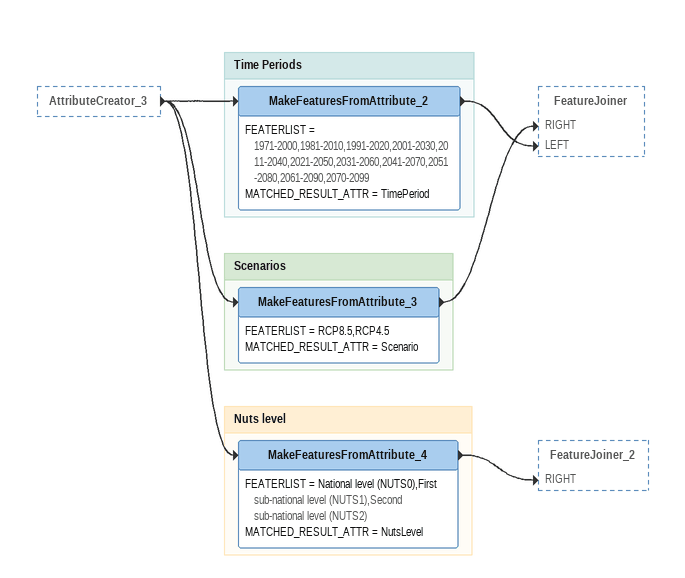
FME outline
AttributeCreator_3 [outside]
    -> MakeFeaturesFromAttribute_2
    -> MakeFeaturesFromAttribute_3
    -> MakeFeaturesFromAttribute_4

Bookmark: Time Periods
MakeFeaturesFromAttribute_2
    FEATERLIST = 1971-2000,1981-2010,1991-2020,2001-2030,2011-2040,2021-2050,2031-2060,2041-2070,2051-2080,2061-2090,2070-2099
    MATCHED_RESULT_ATTR = TimePeriod
    -> FeatureJoiner [LEFT]

Bookmark: Scenarios
MakeFeaturesFromAttribute_3
    FEATERLIST = RCP8.5,RCP4.5
    MATCHED_RESULT_ATTR = Scenario
    -> FeatureJoiner [RIGHT]

Bookmark: Nuts level
MakeFeaturesFromAttribute_4
    FEATERLIST = National level (NUTS0),First sub-national level (NUTS1),Second sub-national level (NUTS2)
    MATCHED_RESULT_ATTR = NutsLevel
    -> FeatureJoiner_2 [RIGHT]
